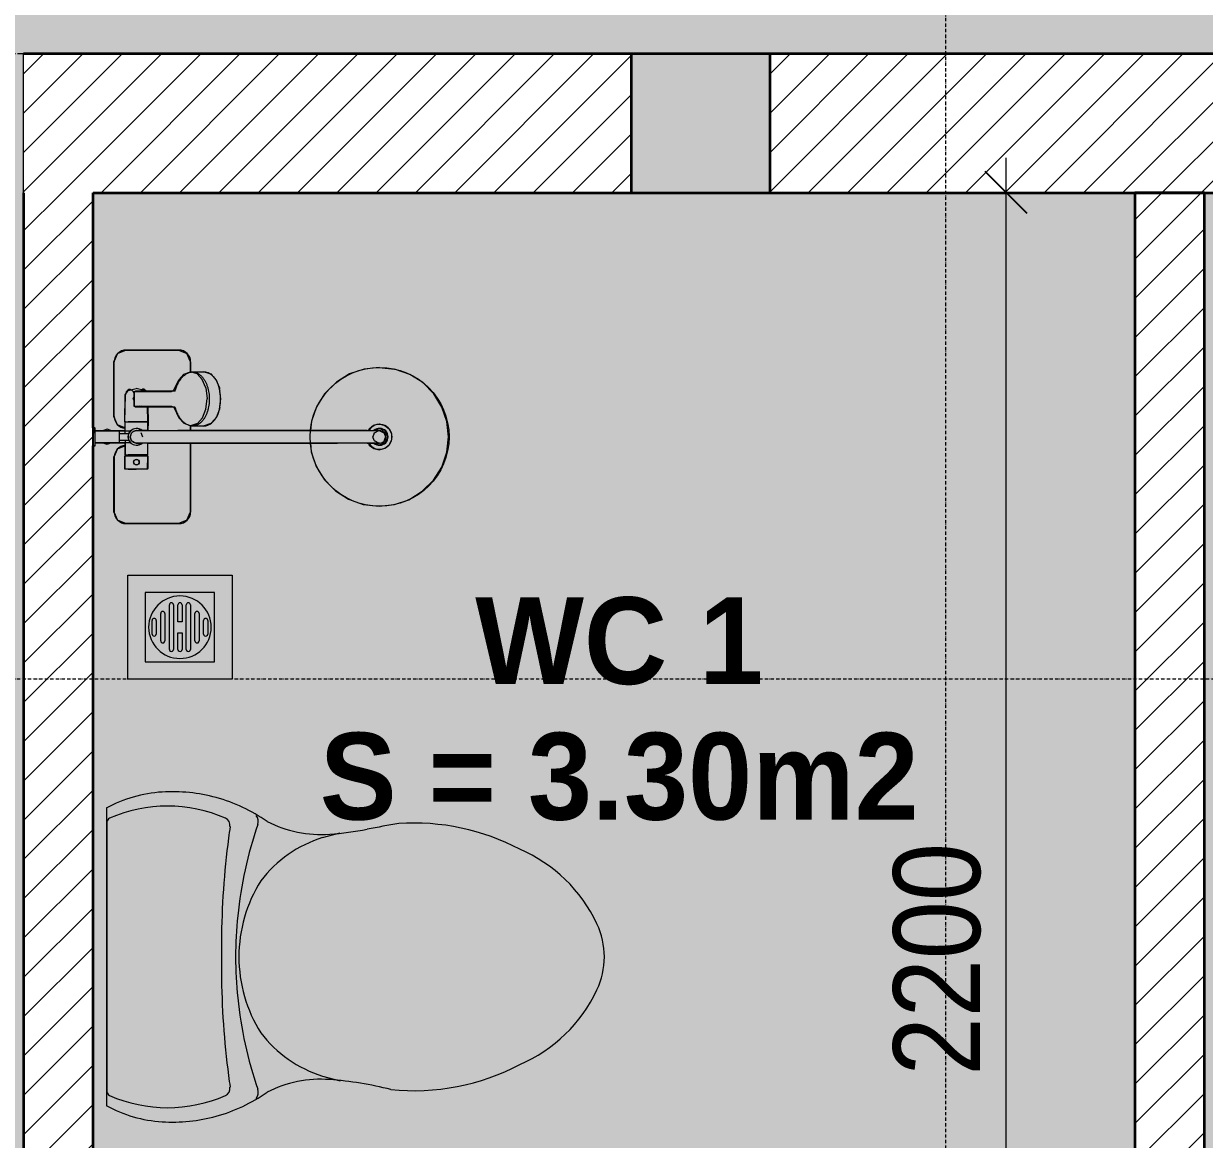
# Model space of a CAD drawing. Header units: millimetres. Extents: x 81424 to 264319, y 405 to 78637.
# Drawn here: x 85778 to 87478, y 31974 to 33581 of the extents above; entities that cross this region are included whole.
import ezdxf

# ---------------------------------------------------------------- set-up
doc = ezdxf.new("R2010")
doc.units = ezdxf.units.MM
doc.linetypes.add('Dash Dot 3_16_', pattern=[7.9375, 4.7625, -1.5875, 0, -1.5875])
doc.linetypes.add('Grid Line', pattern=[22.225, 12.7, -3.175, 3.175, -3.175])
for name, color, linetype, lineweight in [('0-1', 7, 'Continuous', 5), ('A-ANNO-DIMS', 211, 'Continuous', 9), ('A-ANNO-DIMS-50', 211, 'Continuous', 9), ('A-DETL-GENF-1', 7, 'Continuous', 18), ('A-DETL-GENF-5', 9, 'Continuous', 18), ('A-DETL-MEDM', 33, 'Continuous', 35), ('A-DETL-THIN', 151, 'Continuous', 18), ('A-WALL-2', 250, 'Continuous', 35), ('A-WALL-4', 113, 'Continuous', 35), ('A-WALL-PATT-1', 9, 'Continuous', 18), ('A-WALL-PATT-2', 111, 'Continuous', 18), ('G-ANNO-SYMB-1', 111, 'Dash Dot 3_16_', 18), ('G-ANNO-TEXT-1', 7, 'Continuous', 9), ('M-EQPM', 50, 'Continuous', 18), ('M-EQPM-1', 7, 'Continuous', 18), ('P-SANR-FIXT', 6, 'Continuous', 18), ('P-SANR-FIXT-2', 253, 'Continuous', 18), ('S-GRID-1', 1, 'Grid Line', 9)]:
    doc.layers.add(name, color=color, linetype=linetype, lineweight=lineweight)
doc.layers.add('A-DETL-GENF-2', color=7, linetype='Continuous', lineweight=18, transparency=0.2)
doc.styles.add('Arial_B', font='arialbd.ttf', dxfattribs={"width": 0.95, "height": 125})
doc.styles.add('UTM Avo', font='', dxfattribs={"width": 0.9, "height": 125})
doc.styles.get('UTM Avo').set_extended_font_data('UTM Avo')
doc.dimstyles.new('1_Dim_chi_tiet_2_5', dxfattribs={"dimscale": 304.8, "dimtxt": 124.912619, "dimasz": 0.19685, "dimexe": 0.164042, "dimexo": 0.0625, "dimgap": 0.016404, "dimtad": 1, "dimdec": 0, "dimrnd": 5, "dimzin": 0, "dimdsep": 46, "dimtxsty": 'UTM Avo', "dimblk1": 'OBLIQUE', "dimblk2": 'OBLIQUE', "dimsah": 1, "dimcen": 0.09, "dimdle": 0.164042, "dimazin": 0, "dimtfac": 1, "dimtdec": 4, "dimtix": 1, "dimtmove": 0, "dimatfit": 3, "dimfxl": 0.328084, "dimfxlon": 1, "dimtvp": 1, "dimtolj": 1, "dimtzin": 0, "dimarcsym": 2})
pattern_1 = [(45, (0, 0), (-28.284271, 28.284271), [])]

# ---------------------------------------------------------------- blocks, each defined once
blk = doc.blocks.new('93925000_0001 - 93925000_top_dwg_93925000_T-348115-TKCS_CĂN HỘ LOẠI 4 - MẶT BẰNG')
at = {"layer": 'P-SANR-FIXT'}
for p, q in [((-29.3, -30.4), (-108, -30.4)), ((29.3, -30.4), (108, -30.4)), ((-125, -47.4), (-125, -123.4)), ((-46.3, -78.4), (-46.3, -46.7)), ((-27.2, -47.1), (-26.1, -47.1)), ((21.5, -45.9), (60.6, -46.7)), ((125, -47.4), (125, -123.4)), ((-9, -412.5), (-9, -62.5)), ((9, -62.5), (9, -412.5)), ((43, -64.7), (43, -117.7)), ((65.8, -117.7), (65.8, -64.7)), ((-27.2, -77.9), (-26.1, -77.9)), ((43, -78.7), (21.5, -79.2)), ((42.7, -117.9), (42.7, -117.9)), ((43.2, -117.6), (43.2, -117.5)), ((65.6, -117.5), (65.6, -117.6)), ((66.1, -117.9), (66.1, -117.9)), ((-108, -140.4), (-9, -140.4)), ((9, -140.4), (16.1, -140.4)), ((15.4, -159.1), (15.8, -143.3)), ((108, -140.4), (92.7, -140.4)), ((93, -143.3), (93.4, -159.1))]:
    blk.add_line(p, q, dxfattribs=at)
at = {"layer": 'P-SANR-FIXT', "flags": 128}
for points in [[(-45.8, -46.1), (-27.2, -46.1), (-27.2, -78.9), (-45.8, -78.9)], [(-26.1, -46), (-26.1, -78.9), (-9, -79)], [(21.5, -47.4), (21.5, -79.1), (9, -79)]]:
    blk.add_lwpolyline(points, dxfattribs=at)
at = {"layer": 'P-SANR-FIXT'}
for centre, radius in [((-36.5, -62.5), 3.95), ((0, -412.5), 100)]:
    blk.add_circle(centre, radius, dxfattribs=at)
for centre, radius, start, end in [((-108, -47.4), 17, 90, 180), ((-29.3, -47.4), 17, 4.7626, 90), ((29.3, -47.4), 17, 90, 175.2374), ((108, -47.4), 17, 360, 90), ((-45.8, -46.6), 0.5, 90, 180), ((0, -62.5), 12, 318.5904, 221.4096), ((59.7, -57.1), 10.5, 38.6491, 85.492), ((0, -62.5), 9, 90, 180.0008), ((0, -62.5), 9, 360, 90), ((45.7, -61.8), 2.59, 155.1929, 175.7071), ((45.9, -61.8), 2.75, 130.8294, 155.1929), ((46.1, -62.1), 3.08, 110.5459, 130.8294), ((54.4, -334.8), 275.9, 88.2683, 91.7343), ((-11.1, -67.1), 76.9, 1.7693, 4.1075), ((-45.8, -78.4), 0.5, 180, 270), ((65.2, -72.4), 3.46, 323.2522, 79.3541), ((52.5, -162.2), 45.2, 106.1472, 109.7766), ((53.2, -164.5), 47.7, 103.9355, 106.1665), ((39.1, -108.2), 10.4, 284.3956, 285.5116), ((40.8, -114.2), 4.19, 285.5116, 289.9665), ((40.2, -112.5), 6, 289.9665, 292.7061), ((41.4, -115.3), 2.96, 292.7061, 296.5405), ((41.3, -115.1), 3.16, 296.9591, 300.8286), ((41.8, -115.8), 2.26, 300.8286, 305.287), ((42.1, -116.4), 1.64, 305.287, 309.9326), ((42.6, -116.9), 0.906, 309.9326, 315.24), ((66.5, -116.6), 1.39, 229.6335, 235.1234), ((66.3, -116.8), 1.08, 225.1702, 229.6335), ((67.3, -115.4), 2.79, 235.1234, 238.7439), ((67.2, -115.6), 2.6, 238.7439, 243.4573), ((67.8, -114.4), 3.89, 243.9189, 246.8313), ((68.1, -113.8), 4.52, 246.843, 250.4792), ((68.3, -113.2), 5.24, 250.478, 254.0406), ((68.5, -112.7), 5.75, 254.0357, 256.0561), ((55.4, -165.2), 48.4, 73.8659, 76.0481), ((56.2, -162.4), 45.5, 70.241, 73.86), ((-108, -123.4), 17, 180, 270), ((37.1, -144.9), 21.6, 151.4775, 157.9654), ((39.3, -146.1), 24, 145.4892, 151.4815), ((41.5, -147.6), 26.8, 139.9517, 145.4927), ((43.6, -149.4), 29.5, 134.7867, 139.9744), ((46.2, -152), 33.2, 130.0223, 134.7808), ((47.7, -153.8), 35.5, 125.4414, 130.0144), ((49.9, -156.8), 39.2, 121.1773, 125.4365), ((50.6, -157.9), 40.5, 119.697, 121.1761), ((51, -158.7), 41.5, 117.0276, 119.7085), ((52.2, -161.1), 44.1, 113.3199, 117.0258), ((51.7, -159.9), 42.8, 109.7779, 113.2977), ((57.4, -159.2), 42.1, 66.6693, 70.2637), ((56.5, -161.3), 44.3, 62.9815, 66.6728), ((58, -158.4), 41.1, 60.2783, 62.9855), ((57.7, -158.9), 41.7, 58.8444, 60.2824), ((59.2, -156.4), 38.7, 54.5377, 58.8482), ((60.9, -154), 35.8, 50.0034, 54.5405), ((62.8, -151.7), 32.8, 45.1921, 50.0042), ((65, -149.6), 29.8, 40.0487, 45.1896), ((87.6, -128.4), 1.5, 180, 187.5386), ((87.6, -128.4), 1.5, 258.6057, 270), ((67.2, -147.7), 26.8, 34.5125, 40.0422), ((69.4, -146.2), 24.2, 28.5363, 34.4919), ((73.8, -143.9), 19.2, 21.6374, 28.9183), ((108, -123.4), 17, 270, 360), ((32.6, -143.6), 16.9, 172.414, 179.1297), ((33.7, -143.7), 17.9, 164.9525, 172.4168), ((35.2, -144.2), 19.5, 157.9614, 164.9563), ((71.2, -145), 22.1, 15.4436, 21.6374), ((76.8, -143.4), 16.2, 7.1859, 15.4436), ((73.9, -143.8), 19.1, 1.2699, 7.1859), ((32.7, -159), 17.3, 181.3198, 222.2619), ((76, -159), 17.4, 317.3098, 358.6393), ((54.2, -123), 60.6, 259.1395, 270.1494), ((54.2, -119.5), 64.1, 270.1494, 280.3637), ((0, -412.5), 18, 120.2491, 59.7509), ((0, -412.5), 12.2, 137.7946, 42.2054), ((0, -412.5), 9, 180, 0)]:
    blk.add_arc(centre, radius, start, end, dxfattribs=at)
for points, degree in [([(-12.9, 0), (-12.9, -1.5), (-12.9, -3)], 2), ([(12.9, 0), (0, 0), (-12.8, 0)], 2), ([(12.8, 0), (12.9, 0), (12.9, 0)], 2), ([(12.9, 0), (12.9, -1.5), (12.9, -3)], 2), ([(-12.9, -3), (0, -3), (12.8, -3)], 2), ([(-12.8, -3), (-12.9, -3), (-12.9, -3)], 2), ([(-8.5, -3.8), (-8.5, -20.9), (-8.5, -38)], 2), ([(8.5, -3.8), (8.5, -20.9), (8.5, -38)], 2), ([(-5, -46), (-15.5, -46), (-26.1, -46)], 2), ([(-8.5, -38), (0, -38), (8.5, -38)], 2), ([(-5, -38), (-5, -44.8), (-5, -51.6)], 2), ([(5, -38), (5, -44.8), (5, -51.6)], 2), ([(5, -46), (13.3, -46), (21.5, -46)], 2), ([(43.2, -61.6), (43.1, -62.2), (43.3, -62.8), (43, -63.5), (43, -64.1), (43, -64.7)], 5), ([(46.1, -59), (45.8, -59), (45.6, -59), (45.4, -59.1), (45.2, -59.1), (45, -59.2)], 5), ([(65.6, -61.6), (65.6, -60.8), (65.5, -60), (64.3, -59), (63.5, -59), (62.7, -59)], 5), ([(42.8, -182.5), (33, -180.6), (24.7, -176.4), (19.9, -170.7)], 3), ([(88.8, -170.8), (83.9, -176.5), (75.6, -180.7), (65.8, -182.5)], 3)]:
    blk.add_open_spline(points, degree=degree, dxfattribs=at)
for points, weights in [([(-9.3, -3), (-8.5, -3), (-8.5, -3.8)], [1, 0.707106775639, 1]), ([(9.3, -3), (8.5, -3), (8.5, -3.8)], [1, 0.707106765177, 1]), ([(21.5, -45.9), (21.5, -45.7), (21.5, -47.4)], [0.874147445041, 0.908470869121, 1]), ([(67.9, -74.4), (66.9, -75.7), (65.8, -76.4)], [1, 0.991614392871, 1]), ([(54.4, -167.3), (15.8, -167.3), (15.8, -143.6)], [1, 0.707106781187, 1]), ([(93, -143.6), (93, -167.3), (54.4, -167.3)], [1, 0.707106781187, 1])]:
    blk.add_rational_spline(points, weights, degree=2, dxfattribs=at)
blk.add_open_spline([(68, -50.6), (68.4, -51.1), (68.6, -51.7), (68.7, -53.5), (68.2, -54.7), (66.1, -57), (64.6, -58.1), (62.7, -59)], degree=3, knots=[0.3623591, 0.3623591, 0.3623591, 0.3623591, 0.4991435, 0.4991435, 0.7494159, 0.7494159, 0.9564651, 0.9564651, 0.9564651, 0.9564651], dxfattribs=at)
blk = doc.blocks.new('93925000_0001 - 93925000_top_dwg-348114-TKCS_CĂN HỘ LOẠI 4 - MẶT BẰNG')
blk.add_blockref('93925000_0001 - 93925000_top_dwg_93925000_T-348115-TKCS_CĂN HỘ LOẠI 4 - MẶT BẰNG', (0, 0))
blk = doc.blocks.new('93925000_0001 - 93925000_3D_low_dwg-348120-TKCS_CĂN HỘ LOẠI 4 - MẶT BẰNG')
at = {"layer": 'P-SANR-FIXT'}
for p, q in [((-13, 0.4), (-12.1, 0.4)), ((-13, -2.4), (-13, 0.4)), ((-12.1, 0.4), (-9.1, 0.4)), ((-9.1, 0.4), (-5, 0.4)), ((-5, 0.4), (0, 0.4)), ((0, 0.4), (5.1, 0.4)), ((5.1, 0.4), (9, 0.4)), ((9, 0.4), (12, 0.4)), ((12, 0.4), (13, 0.4)), ((13, -2.4), (13, 0.4)), ((-12.1, -2.4), (-13, -2.4)), ((-9.1, -2.4), (-12.1, -2.4)), ((-11.1, -20.1), (-8.9, -14.6)), ((-5, -2.4), (-9.1, -2.4)), ((-8.9, -45.6), (-8.9, -2.4)), ((-8.5, -53.6), (-8.5, -2.4)), ((0, -2.4), (-5, -2.4)), ((5.1, -2.4), (0, -2.4)), ((5.1, -2.4), (9, -2.4)), ((8.5, -2.4), (8.5, -53.6)), ((8.9, -2.4), (8.9, -45.6)), ((11.1, -20.1), (8.9, -15)), ((9, -2.4), (12, -2.4)), ((12, -2.4), (13, -2.4)), ((13, -2.4), (12, -2.4)), ((-120, -35), (-108, -30)), ((-108, -30), (-120, -35)), ((-108, -30), (-29.2, -30)), ((-29.2, -30), (-108, -30)), ((-29.2, -30), (-17.2, -35)), ((-17.2, -35), (-29.2, -30)), ((-8.9, -25.2), (-11.1, -20.1)), ((8.9, -25.6), (11.1, -20.1)), ((17.2, -35), (29.2, -30)), ((17.2, -35), (29.2, -30)), ((29.2, -30), (108, -30)), ((108, -30), (29.2, -30)), ((108, -30), (120, -35)), ((120, -35), (108, -30)), ((-125, -47), (-120, -35)), ((-120, -35), (-125, -47)), ((-125, -123), (-125, -47)), ((-125, -47), (-125, -123)), ((-46.3, -45.7), (-27.2, -45.6)), ((-46.3, -46.9), (-46.3, -45.7)), ((-46.3, -50.5), (-46.3, -46.9)), ((-46.3, -50.5), (-46.3, -56.1)), ((-27.2, -46.8), (-27.2, -45.6)), ((-27.2, -46.8), (-27.2, -50.4)), ((-27.2, -56), (-27.2, -50.4)), ((-26.1, -46.8), (-26.1, -45.6)), ((-8.5, -45.6), (-26.1, -45.6)), ((-26.1, -46.8), (-26.1, -50.4)), ((-26.1, -56), (-26.1, -50.4)), ((-17.2, -35), (-12.8, -45.6)), ((-12.8, -45.6), (-17.2, -35)), ((-4.4, -50.9), (-8.5, -53.6)), ((-4.4, -50.9), (-8.5, -53.6)), ((-4.6, -51), (-4.4, -50.9)), ((0, -50.1), (-4.4, -50.9)), ((4.4, -50.9), (0, -50.1)), ((4.4, -50.9), (4.6, -51)), ((4.4, -50.9), (8.5, -53.6)), ((4.4, -50.9), (8.5, -53.6)), ((21.5, -45.6), (8.5, -45.6)), ((17.2, -35), (12.8, -45.6)), ((12.8, -45.6), (17.2, -35)), ((21.5, -45.6), (60.6, -46.1)), ((21.5, -46.8), (21.5, -45.6)), ((21.5, -46.8), (21.5, -50.4)), ((21.5, -56), (21.5, -50.4)), ((60.6, -46.1), (66.7, -50.3)), ((66.7, -50.3), (69.5, -62.1)), ((120, -35), (125, -47)), ((125, -47), (120, -35)), ((125, -47), (125, -123)), ((125, -123), (125, -47)), ((-46.3, -56.1), (-46.3, -62.1)), ((-46.3, -68.1), (-46.3, -62.1)), ((-40.5, -62.1), (-39.4, -59.4)), ((-40.5, -62.1), (-39.3, -64.9)), ((-36.6, -58.1), (-39.4, -59.4)), ((-36.5, -66.1), (-39.3, -64.9)), ((-36.6, -58.1), (-33.6, -59.3)), ((-33.6, -64.8), (-36.5, -66.1)), ((-33.6, -59.3), (-32.5, -62.1)), ((-33.6, -64.8), (-32.5, -62.1)), ((-27.2, -62.1), (-27.2, -56)), ((-27.2, -68.2), (-27.2, -62.1)), ((-26.1, -62.1), (-26.1, -56)), ((-26.1, -68.2), (-26.1, -62.1)), ((-11.1, -57.5), (-12, -62.1)), ((-11.2, -57.7), (-12, -62.1)), ((-12, -62.1), (-11.2, -66.5)), ((-12, -62.1), (-11.2, -66.5)), ((-8.5, -53.6), (-11.2, -57.7)), ((-8.5, -53.6), (-11.2, -57.7)), ((-11.1, -57.5), (-11.2, -57.7)), ((-11.1, -66.7), (-11.2, -66.5)), ((-11.2, -66.5), (-9, -69.8)), ((-11.1, -66.7), (-9, -69.9)), ((-5.4, -54.9), (-9, -62.1)), ((-9, -62.1), (-8.3, -63.4)), ((-9, -62.1), (-9, -66.3)), ((-9, -79.5), (-9, -66.3)), ((-6.3, -55.7), (-5.4, -54.9)), ((0, -53.1), (-5.4, -54.9)), ((2.5, -54.1), (0, -53.1)), ((9, -62.1), (6.4, -55.7)), ((11.1, -57.5), (8.5, -53.6)), ((11.2, -57.7), (8.5, -53.6)), ((11.2, -57.7), (8.5, -53.6)), ((9, -62.1), (9, -66.5)), ((9, -79.6), (9, -66.5)), ((9, -69.8), (11.2, -66.5)), ((9, -69.8), (11.2, -66.5)), ((9, -69.8), (11.1, -66.7)), ((11.1, -57.5), (11.2, -57.7)), ((11.1, -66.7), (12, -62.1)), ((11.1, -66.7), (11.2, -66.5)), ((12, -62.1), (11.2, -57.7)), ((12, -62.1), (11.2, -57.7)), ((11.2, -66.5), (12, -62.1)), ((21.5, -62.1), (21.5, -56)), ((21.5, -68.2), (21.5, -62.1)), ((43.3, -68.3), (43.7, -64)), ((43.3, -68.3), (44.3, -66.3)), ((44.3, -58.6), (44.2, -112.9)), ((65.4, -58.6), (44.3, -58.6)), ((52.7, -58.6), (54.8, -57.9)), ((54.8, -57.9), (56.9, -58.6)), ((65.4, -58.6), (65.4, -112.9)), ((66.3, -68.3), (65.4, -66.3)), ((66.3, -68.3), (65.8, -62.4)), ((66.7, -73.9), (69.5, -62.1)), ((-46.3, -73.7), (-46.3, -68.1)), ((-46.3, -77.3), (-46.3, -73.7)), ((-46.3, -78.5), (-46.3, -77.3)), ((-46.3, -78.5), (-27.2, -78.6)), ((-27.2, -73.8), (-27.2, -68.2)), ((-27.2, -77.4), (-27.2, -73.8)), ((-27.2, -78.6), (-27.2, -77.4)), ((-26.1, -73.8), (-26.1, -68.2)), ((-26.1, -77.4), (-26.1, -73.8)), ((-26.1, -78.6), (-26.1, -77.4)), ((-26.1, -78.6), (-9, -78.6)), ((-9, -79.5), (-9, -94.5)), ((6.4, -68.5), (0, -71.1)), ((9, -78.6), (21.5, -78.6)), ((9, -79.6), (9, -94.6)), ((21.5, -73.8), (21.5, -68.2)), ((21.5, -77.4), (21.5, -73.8)), ((21.5, -78.6), (21.5, -77.4)), ((21.5, -78.6), (44.3, -78.3)), ((44.3, -70.3), (43.3, -68.3)), ((65.4, -70.2), (66.3, -68.3)), ((65.4, -74.7), (66.7, -73.9)), ((-9, -94.5), (-9, -122.1)), ((9, -94.6), (9, -122.1)), ((42.7, -116.4), (27.2, -123.6)), ((44.2, -112.9), (42.7, -116.4)), ((65.4, -112.9), (67, -116.4)), ((67, -116.4), (82.2, -123.4)), ((-120, -135), (-125, -123)), ((-125, -123), (-120, -135)), ((-108, -140), (-120, -135)), ((-120, -135), (-108, -140)), ((-9, -122.1), (-9, -352.1)), ((9, -352.1), (9, -122.1)), ((16, -140.4), (19, -131.1)), ((27.2, -123.6), (19, -131.1)), ((82.2, -123.4), (90.4, -130.7)), ((90.4, -130.7), (93.7, -140.4)), ((108, -140), (120, -135)), ((108, -140), (120, -135)), ((125, -123), (120, -135)), ((120, -135), (125, -123)), ((-9, -140), (-108, -140)), ((-108, -140), (-9, -140)), ((16.1, -140), (9, -140)), ((9, -140), (16.1, -140)), ((16, -140.4), (16, -160.1)), ((19.3, -150.1), (16, -140.4)), ((27.5, -157.3), (19.3, -150.1)), ((90.7, -149.6), (82.5, -157.2)), ((90.7, -149.6), (93.7, -140.4)), ((108, -140), (93.6, -140)), ((93.6, -140), (108, -140)), ((93.7, -140.4), (93.7, -160.1)), ((16, -160.1), (18.8, -169)), ((19.3, -169.7), (16, -160.1)), ((25.5, -175.3), (19.3, -169.7)), ((27.5, -157.3), (39.8, -162.4)), ((39.8, -162.4), (54.8, -164.2)), ((70.6, -162.2), (54.8, -164.2)), ((70.6, -162.2), (82.5, -157.2)), ((90.7, -169.3), (82.5, -176.8)), ((90.6, -169.4), (88.2, -171.6)), ((93.7, -160.1), (90.7, -169.3)), ((27.2, -176.8), (25.5, -175.3)), ((39.8, -182), (27.5, -177)), ((39.6, -182), (54.8, -183.9)), ((39.8, -182), (54.8, -183.9)), ((54.8, -183.9), (69.9, -181.9)), ((54.8, -183.9), (69.3, -182.2)), ((69.9, -181.9), (69.3, -182.2)), ((69.9, -181.9), (70.6, -181.9)), ((82.5, -176.8), (70.6, -181.9)), ((82.2, -177), (79.6, -178.1)), ((-42.5, -321.4), (-61.8, -333.3)), ((-21.4, -314.2), (-42.5, -321.4)), ((-9, -312.8), (-21.4, -314.2)), ((22.5, -314.4), (9, -312.9)), ((43, -321.6), (22.5, -314.4)), ((61.9, -333.3), (43, -321.6)), ((-61.8, -333.3), (-77.7, -348.9)), ((78.8, -350.3), (61.9, -333.3)), ((-77.7, -348.9), (-89.8, -367.9)), ((-9, -374.4), (-9, -352.1)), ((9, -374.3), (9, -352.1)), ((90.5, -369.3), (78.8, -350.3)), ((-89.8, -367.9), (-97.3, -388.9)), ((97.6, -390.1), (90.5, -369.3)), ((-97.3, -388.9), (-100, -411.9)), ((-9, -394.7), (-9, -374.4)), ((9, -394.5), (9, -374.3)), ((100, -411.9), (97.6, -390.1)), ((-16.7, -404), (-18.5, -411.9)), ((-11.8, -397.7), (-16.7, -404)), ((-12, -411.9), (-9, -404.4)), ((-9, -396.3), (-11.8, -397.7)), ((-9, -394.7), (-9, -407.6)), ((-5.4, -404.7), (-9, -411.9)), ((-9, -407.6), (-9, -411.9)), ((-5.4, -404.7), (-6.3, -405.5)), ((-5.4, -404.7), (0, -402.9)), ((5.4, -404.7), (0, -402.9)), ((9, -411.9), (5.4, -404.7)), ((5.4, -404.7), (6.2, -405.3)), ((9, -394.5), (9, -407.4)), ((11.7, -397.6), (9, -396.3)), ((12, -411.9), (9, -404.9)), ((9, -411.9), (9, -407.4)), ((11.7, -397.6), (16.7, -403.7)), ((11.7, -397.6), (16.7, -403.7)), ((16.7, -403.7), (18.5, -411.9)), ((16.7, -403.7), (18.5, -411.9)), ((-100, -411.9), (-97.6, -433.8)), ((-18.5, -411.9), (-18.5, -411.9)), ((-18.5, -411.9), (-16.5, -420.1)), ((-16.5, -420.1), (-11.3, -426.5)), ((-8.3, -420.6), (-12, -411.9)), ((-9, -411.9), (-9, -411.9)), ((0, -423.9), (-8.3, -420.6)), ((-5.4, -419.1), (-6.2, -418.4)), ((0, -420.9), (-5.4, -419.1)), ((0, -420.9), (-5.4, -419.1)), ((5.4, -419.1), (0, -420.9)), ((5.4, -419.1), (0, -420.9)), ((8.7, -420.2), (0, -423.9)), ((5.4, -419.1), (9, -411.6)), ((5.4, -419.1), (9, -411.9)), ((6.2, -418.4), (5.4, -419.1)), ((8.7, -420.2), (12, -411.9)), ((9, -411.6), (9, -411.9)), ((16.5, -420.1), (11.7, -426.2)), ((18.5, -411.9), (16.5, -420.1)), ((18.5, -411.9), (18.5, -411.9)), ((100, -411.9), (97.5, -433.9)), ((-97.6, -433.8), (-90.5, -454.4)), ((-11.3, -426.5), (-3.9, -430)), ((-3.9, -430), (4.1, -429.9)), ((4.1, -429.9), (11.7, -426.2)), ((89.8, -455.8), (97.5, -433.9)), ((-90.5, -454.4), (-78.4, -473.9)), ((78, -474.5), (89.8, -455.8)), ((-78.4, -473.9), (-62.2, -490.2)), ((61.9, -490.4), (78, -474.5)), ((-62.2, -490.2), (-43.5, -501.9)), ((42.9, -502.2), (61.9, -490.4)), ((-43.5, -501.9), (-22.2, -509.4)), ((-22.2, -509.4), (-0.1, -511.9)), ((-0.1, -511.9), (22.1, -509.4)), ((22.1, -509.4), (42.9, -502.2))]:
    blk.add_line(p, q, dxfattribs=at)
blk = doc.blocks.new('93925000_0001 - FMM 93925000-348244-TKCS_CĂN HỘ LOẠI 4 - MẶT BẰNG')
for name in ['93925000_0001 - 93925000_3D_low_dwg-348120-TKCS_CĂN HỘ LOẠI 4 - MẶT BẰNG', '93925000_0001 - 93925000_top_dwg-348114-TKCS_CĂN HỘ LOẠI 4 - MẶT BẰNG']:
    blk.add_blockref(name, (0, 0))
blk = doc.blocks.new('TOILET - TOILET-348229-TKCS_CĂN HỘ LOẠI 4 - MẶT BẰNG')
at = {"layer": 'P-SANR-FIXT-2'}
for p, q in [((214.2, -19.1), (-214.2, -19.1)), ((194, -19.9), (-194, -19.9)), ((-171.7, -330.3), (-178.6, -355.5)), ((171.7, -330.3), (178.6, -355.5))]:
    blk.add_line(p, q, dxfattribs=at)
for centre, radius, start, end in [((-46.1, -111.1), 191.6, 151.2809, 176.4513), ((-9.8, -107.2), 207.3, 156.2862, 203.7138), ((-193.7, -26.4), 6.48, 92.3168, 156.2862), ((193.7, -26.4), 6.48, 23.7138, 87.6832), ((9.8, -107.2), 207.3, 336.2862, 23.7138), ((46.1, -111.1), 191.6, 3.5487, 28.7191), ((1.9, -114.1), 239.7, 176.4513, 195.2961), ((-1.9, -114.1), 239.7, 344.7039, 3.5487), ((-4, -115.7), 233.6, 195.2961, 215.2147), ((-14.3, -1400.4), 1215.6, 90.3974, 97.407), ((0, -3462.8), 3278, 89.6026, 90.3974), ((14.3, -1400.4), 1215.6, 82.593, 89.6026), ((4, -115.7), 233.6, 324.7853, 344.7039), ((-189.1, -185.5), 11.7, 205.4105, 277.5788), ((178.9, -2951.3), 2778.4, 97.2351, 97.5788), ((-178.9, -2951.3), 2778.4, 82.4212, 82.7649), ((189.1, -185.5), 11.7, 262.4212, 334.5895), ((0.6, -792.1), 586.9, 95.8322, 108.9927), ((0, -416), 206.1, 90, 122.0732), ((0, -786.7), 581.5, 84.1678, 95.8322), ((0, -416), 206.1, 57.9268, 90), ((-0.6, -792.1), 586.9, 71.0073, 84.1678), ((-195, -224.1), 13.8, 230.6724, 288.9927), ((195, -224.1), 13.8, 251.0073, 309.3276), ((-343.5, -327.4), 167.3, 355.4559, 27.38), ((-0.4, -384), 179.5, 127.4036, 162.5964), ((0.4, -384), 179.5, 17.4036, 52.5964), ((343.5, -327.4), 167.3, 152.62, 184.5441), ((-719.2, -297.5), 544.3, 346.0536, 355.4559), ((719.2, -297.5), 544.3, 184.5441, 190.2879), ((-1948.3, -805.1), 2171.2, 9.681, 10.8949), ((137.1, -461.2), 329.8, 174.3487, 207.6878), ((-137.1, -461.2), 329.8, 332.3122, 3.6835), ((45.1, -528.6), 217.6, 203.2216, 244.7718), ((-45.1, -528.6), 217.6, 295.2282, 336.7784), ((0, -624.4), 111.7, 244.7718, 295.2282)]:
    blk.add_arc(centre, radius, start, end, dxfattribs=at)
blk = doc.blocks.new('THU NUOC - THU NUOC-V3-TKCS_CĂN HỘ LOẠI 4 - MẶT BẰNG')
at = {"layer": 'M-EQPM-1'}
for p, q in [((-66.3, -70.6), (-66.3, 79.4)), ((-66.3, 79.4), (83.7, 79.4)), ((83.7, 79.4), (83.7, -70.6)), ((58.7, 54.4), (-41.3, 54.4)), ((-41.3, 54.4), (-41.3, -45.6)), ((58.7, -45.6), (58.7, 54.4)), ((-1.1, 44.5), (18.5, 44.5)), ((18.5, 38.5), (-1.1, 38.5)), ((-23.3, 19.6), (40.9, 19.6)), ((-11, 32.1), (28.5, 32.1)), ((28.5, 26.1), (-11, 26.1)), ((40.9, 13.6), (-23.3, 13.6)), ((-23.3, 7.2), (0.7, 7.2)), ((0.7, 1.2), (-23.3, 1.2)), ((0.7, 7.2), (0.7, 1.2)), ((16.7, 1.2), (16.7, 7.2)), ((16.7, 7.2), (40.9, 7.2)), ((40.9, 1.2), (16.7, 1.2)), ((-23.3, -4.8), (40.9, -4.8)), ((40.9, -10.8), (-23.3, -10.8)), ((-11, -17.3), (28.5, -17.3)), ((28.5, -23.3), (-11, -23.3)), ((-1.1, -29.6), (18.5, -29.6)), ((-41.3, -45.6), (58.7, -45.6)), ((18.5, -35.6), (-1.1, -35.6)), ((83.7, -70.6), (-66.3, -70.6))]:
    blk.add_line(p, q, dxfattribs=at)
for centre, radius, start, end in [((8.7, 4.4), 45, 0, 180), ((8.7, 4.4), 45, 360, 180), ((-1.1, 41.5), 3, 90, 270), ((18.5, 41.5), 3, 270, 90), ((-23.3, 16.6), 3, 90, 270), ((-11, 29.1), 3, 90, 270), ((28.5, 29.1), 3, 270, 90), ((40.9, 16.6), 3, 270, 90), ((8.7, 4.4), 45, 180, 0), ((8.7, 4.4), 45, 180, 360), ((-23.3, 4.2), 3, 90, 270), ((40.9, 4.2), 3, 270, 90), ((-23.3, -7.8), 3, 90, 270), ((40.9, -7.8), 3, 270, 90), ((-11, -20.3), 3, 90, 270), ((-1.1, -32.6), 3, 90, 270), ((18.5, -32.6), 3, 270, 90), ((28.5, -20.3), 3, 270, 90)]:
    blk.add_arc(centre, radius, start, end, dxfattribs=at)
blk = doc.blocks.new('NCV_TKTC_TANG 1_rvt-1-TKCS_CĂN HỘ LOẠI 4 - MẶT BẰNG')
at = {"layer": 'A-WALL-PATT-1'}
h = blk.add_hatch(dxfattribs=at)
h.set_pattern_fill('FP_1', color=256, style=0, pattern_type=2)
h.set_pattern_definition(pattern_1)
h.paths.add_polyline_path([(87477.6, 31136.9), (87477.6, 33336.9), (87377.6, 33336.9), (87377.6, 31136.9), (87390.4, 31136.9)])
at = {"layer": 'A-WALL-2'}
for p, q in [((87477.6, 33336.9), (87377.6, 33336.9)), ((87377.6, 33336.9), (87377.6, 31136.9)), ((87477.6, 31136.9), (87477.6, 33336.9))]:
    blk.add_line(p, q, dxfattribs=at)
at = {"layer": 'M-EQPM', "rotation": 90.0000000000001}
blk.add_blockref('THU NUOC - THU NUOC-V3-TKCS_CĂN HỘ LOẠI 4 - MẶT BẰNG', (86007, 32702.8), dxfattribs=at)
at = {"layer": 'P-SANR-FIXT'}
for name, p, rotation in [('93925000_0001 - FMM 93925000-348244-TKCS_CĂN HỘ LOẠI 4 - MẶT BẰNG', (85877.6, 32985.6), 90), ('TOILET - TOILET-348229-TKCS_CĂN HỘ LOẠI 4 - MẶT BẰNG', (85877.6, 32236.9), 89.9999999999999)]:
    blk.add_blockref(name, p, dxfattribs=dict(at, rotation=rotation))
blk = doc.blocks.new('DIMBLOCK50-TKCS_CĂN HỘ LOẠI 4 - MẶT BẰNG')
at = {"layer": 'A-ANNO-DIMS-50'}
for p, q in [((87192, 31087.4), (87192, 33387.4)), ((87092, 33337.4), (87242, 33337.4)), ((87192, 33337.4), (87092, 33337.4)), ((87092, 31137.4), (87242, 31137.4)), ((87192, 31137.4), (87092, 31137.4))]:
    blk.add_line(p, q, dxfattribs=at)
at = {"layer": 'A-ANNO-DIMS-50', "lineweight": 25}
for p, q in [((87192, 33337.4), (87162, 33367.4)), ((87192, 33337.4), (87222, 33307.4)), ((87192, 31137.4), (87162, 31167.4)), ((87192, 31137.4), (87222, 31107.4))]:
    blk.add_line(p, q, dxfattribs=at)
at = {"layer": 'A-ANNO-DIMS-50', "color": 0, "insert": (87029.6, 32066.2), "char_height": 125, "width": 410.824, "attachment_point": 1, "rotation": 90, "line_spacing_factor": 1.110334, "style": 'UTM Avo'}
blk.add_mtext('2200', dxfattribs=at)
blk = doc.blocks.new('_Oblique')
at = {"color": 0, "linetype": 'ByBlock', "lineweight": -2}
blk.add_line((-0.5, -0.5), (0.5, 0.5), dxfattribs=at)

msp = doc.modelspace()

# ---------------------------------------------------------------- hatches: boundary and pattern name
at = {"layer": 'A-DETL-GENF-1'}
h = msp.add_hatch(color=256, dxfattribs=at)
h.paths.add_polyline_path([(85877.6, 31137.4), (87377.6, 31137.4), (87377.6, 33337.4), (85877.6, 33336.9), (85877.6, 31228.3)])
h.paths.add_polyline_path([(85943.8, 32976.6), (85943.8, 32976.6), (85945.7, 32976.6)])
h.paths.add_polyline_path([(85931.2, 32994.1), (85931.4, 32994.3), (85933.3, 32995.5)])
msp.add_hatch(color=256, dxfattribs=at).paths.add_polyline_path([(91552.6, 24737.4), (91552.6, 25536.9), (91652.6, 25536.9), (91652.6, 32236.9), (91527.6, 32236.9), (91527.6, 33337.4), (87477.6, 33336.9), (87477.3, 31036.9), (86377.6, 31036.9), (86377.9, 29437.4), (88877.6, 29436.9), (88877.6, 24737.4), (91459, 24737.4)])
at = {"layer": 'A-DETL-GENF-2'}
h = msp.add_hatch(color=256, dxfattribs=at)
h.paths.add_polyline_path([(84504.5, 22727.4), (92557.6, 22727.4), (92596.4, 22732.5), (92632.6, 22747.5), (92663.6, 22771.3), (92687.5, 22802.4), (92702.4, 22838.5), (92707.6, 22877.4), (92707.6, 34182.7), (92702.4, 34221.5), (92687.5, 34257.7), (92663.6, 34288.8), (92632.6, 34312.6), (92596.4, 34327.6), (92557.6, 34332.7), (82867.6, 34332.7), (82828.7, 34327.6), (82792.6, 34312.6), (82761.5, 34288.8), (82737.7, 34257.7), (82722.7, 34221.5), (82717.6, 34182.7), (82717.6, 22877.4), (82722.7, 22838.5), (82737.7, 22802.4), (82761.5, 22771.3), (82792.6, 22747.5), (82828.7, 22732.5), (82867.6, 22727.4), (83752.6, 22727.4)])
h.paths.add_polyline_path([(86471.7, 23335.3), (86277.6, 23335.3), (86277.6, 24536.9), (83352.6, 24536.9), (83352.6, 25536.9), (83377.6, 25536.9), (83377.6, 31136.9), (85777.6, 31136.9), (85777.6, 33537.4), (91977.6, 33536.9), (91977.6, 32236.9), (91852.6, 32236.9), (91852.6, 25536.9), (91952.6, 25536.9), (91952.6, 24536.9), (91852.6, 24536.9), (91852.5, 23336.9), (86477.6, 23336.9), (86477.6, 23335.3)])
h.paths.add_polyline_path([(83727.6, 23336.9), (83527.6, 23337.4), (83527.9, 23536.9), (83727.6, 23536.9), (83727.6, 23337.4)])
h.paths.add_polyline_path([(84499.1, 31225.5), (84497, 31225.5), (84495.7, 31233.7), (84492.2, 31241.5), (84488.2, 31246.6), (84482, 31251.4), (84474.8, 31254.4), (84467, 31255.4), (84458.8, 31254.1), (84451, 31250.6), (84445.9, 31246.6), (84441.1, 31240.4), (84438.1, 31233.2), (84437.1, 31225.5), (84435, 31225.5), (84436.1, 31233.8), (84439.3, 31241.5), (84445.9, 31249.2), (84452.1, 31253.6), (84459.3, 31256.5), (84467, 31257.5), (84475.3, 31256.4), (84483.1, 31253.2), (84489.7, 31248.1), (84494.8, 31241.5), (84498, 31233.7), (84498.7, 31228.3)])
h.paths.add_polyline_path([(85016.6, 31225.9), (85015.5, 31225.9), (85017.4, 31236.3), (85020, 31242.6), (85026.6, 31250.5), (85033.1, 31255.2), (85040.7, 31258.2), (85048.9, 31259.3), (85057.5, 31258.1), (85065.6, 31254.8), (85072.5, 31249.5), (85077.8, 31242.6), (85081.2, 31234.5), (85082.3, 31225.9), (85080.4, 31225.9), (85079.1, 31234.5), (85075.5, 31242.6), (85069.5, 31249.5), (85064.7, 31253.2), (85057.1, 31256.3), (85048.9, 31257.4), (85040.3, 31256.1), (85032.2, 31252.4), (85025.3, 31246.4), (85021.6, 31241.6), (85018.4, 31234), (85017.4, 31225.9)])
h.paths.add_polyline_path([(84831, 31225.9), (84830.3, 31225.9), (84829, 31234.5), (84825.3, 31242.6), (84819.3, 31249.5), (84814.5, 31253.2), (84806.9, 31256.3), (84798.7, 31257.4), (84790.1, 31256.1), (84782, 31252.4), (84775.1, 31246.4), (84771.4, 31241.6), (84768.3, 31234), (84767.2, 31225.9), (84765.3, 31225.9), (84767.2, 31236.3), (84769.8, 31242.6), (84776.4, 31250.5), (84783, 31255.2), (84790.6, 31258.2), (84798.7, 31259.3), (84807.4, 31258.1), (84815.4, 31254.8), (84822.3, 31249.5), (84827.7, 31242.6), (84831, 31234.5), (84832.1, 31225.9)])
h.paths.add_polyline_path([(84730.6, 31232.4), (84728.3, 31232.4), (84726.8, 31242.7), (84722.5, 31252.3), (84717.4, 31259), (84709.6, 31264.9), (84700.5, 31268.7), (84690.8, 31270), (84680.5, 31268.5), (84670.9, 31264.1), (84664.3, 31259), (84658.3, 31251.2), (84654.6, 31242.2), (84653.3, 31232.4), (84651, 31232.4), (84652.4, 31242.7), (84656.4, 31252.3), (84664.3, 31261.8), (84672, 31267.3), (84681.1, 31270.9), (84692.6, 31272), (84702.8, 31270.2), (84710.7, 31266.9), (84720.1, 31259), (84725.7, 31251.2), (84729.3, 31242.2)])
h.paths.add_polyline_path([(84962.6, 31232.6), (84960.3, 31232.6), (84958.8, 31242.9), (84954.5, 31252.5), (84949.3, 31259.2), (84941.6, 31265.1), (84932.5, 31268.9), (84922.8, 31270.2), (84912.5, 31268.6), (84902.9, 31264.3), (84896.3, 31259.2), (84890.3, 31251.4), (84886.5, 31242.3), (84885.3, 31232.6), (84883, 31232.6), (84884.4, 31242.9), (84888.4, 31252.5), (84896.4, 31262.1), (84904, 31267.5), (84913.1, 31271.1), (84922.8, 31272.4), (84933.1, 31271), (84942.7, 31267.1), (84950.9, 31260.7), (84957.2, 31252.5), (84961.2, 31242.9)])
h.paths.add_polyline_path([(84623.9, 31240.7), (84621.2, 31240.7), (84619.4, 31253), (84614.1, 31264.5), (84608, 31272.5), (84598.7, 31279.7), (84587.8, 31284.2), (84576.2, 31285.7), (84563.8, 31283.9), (84552.3, 31278.6), (84544.3, 31272.5), (84537.2, 31263.2), (84532.7, 31252.3), (84531.1, 31240.7), (84528.4, 31240.7), (84530.1, 31253), (84534.8, 31264.5), (84542.4, 31274.4), (84553.6, 31282.5), (84564.5, 31286.9), (84576.2, 31288.4), (84590.5, 31285.9), (84600, 31282), (84609.9, 31274.4), (84618, 31263.2), (84622.5, 31251.2), (84623.7, 31242.2)])
h.paths.add_polyline_path([(83894.5, 31287.4), (83894.5, 31287.4), (83897.5, 31310.7), (83906.5, 31332.4), (83920.7, 31351), (83939.3, 31365.3), (83962.5, 31374.5), (83984.3, 31377.4), (84007.5, 31374.4), (84029.2, 31365.4), (84047.9, 31351.1), (84062.2, 31332.5), (84071.2, 31310.9), (84074.3, 31287.6), (84068.4, 31287.6), (84064.8, 31310.9), (84057.1, 31329.6), (84043.7, 31347), (84026.3, 31360.3), (84006, 31368.7), (83984.3, 31371.5), (83961, 31368), (83942.3, 31360.2), (83924.9, 31346.8), (83911.6, 31329.4), (83903.2, 31309.1), (83900.4, 31287.4), (83897.5, 31287.4)])
h.paths.add_polyline_path([(83677.1, 31287.4), (83677.1, 31287.4), (83680.1, 31310.7), (83689.1, 31332.4), (83703.3, 31351), (83721.9, 31365.3), (83745.1, 31374.5), (83766.9, 31377.4), (83790.1, 31374.4), (83811.8, 31365.4), (83830.4, 31351.1), (83844.8, 31332.5), (83853.8, 31310.9), (83856.9, 31287.6), (83851, 31287.6), (83847.4, 31310.9), (83839.7, 31329.6), (83826.3, 31347), (83808.9, 31360.3), (83788.6, 31368.7), (83766.8, 31371.5), (83743.6, 31368), (83724.9, 31360.2), (83707.5, 31346.8), (83694.2, 31329.4), (83685.8, 31309.1), (83683, 31287.4), (83680.1, 31287.4)])
h.paths.add_polyline_path([(83727.6, 32236.9), (83327.6, 32236.9), (83327.6, 33536.9), (83777.6, 33536.9), (83777.6, 32236.9)])
at = {"layer": 'A-DETL-GENF-5'}
h = msp.add_hatch(dxfattribs=at)
h.set_pattern_fill('FP_2', color=256, style=0, pattern_type=2)
h.set_pattern_definition([(50, (0, 0), (364.3679, -31.8783), [38.1, -419.1]), (355, (0, 0), (-70.4859, 382.1133), [30.48, -335.28]), (100.451, (30.36, -2.66), (293.885, 350.2334), [32.38, -356.18]), (46.184, (0, 101.6), (542.1585, -84.0858), [57.15, -628.65]), (96.636, (45.2, 94.6), (474.805, 494.8554), [48.57, -534.27]), (351.184, (0, 101.6), (474.8102, 494.85), [45.72, -502.92]), (21, (50.8, 76.2), (303.2285, -204.5305), [38.1, -419.1]), (326, (50.8, 76.2), (123.6039, 368.376), [30.48, -335.28]), (71.451, (76.07, 59.16), (426.8341, 163.8427), [32.38, -356.18]), (37.5, (0, 0), (6.17665, 169.11015), [3.353, -327.863, 3.353, -337.007, -336.55]), (37.5, (0, 0), (6.17665, 169.11015), [-671.576, 3.353, -333.197]), (7.5, (0, 0), (133.63888, 200.3615), [3.353, -190.703, 3.353, -320.243, -128.27]), (7.5, (0, 0), (133.63888, 200.3615), [-517.652, 3.353, -124.917]), (327.5, (-113.28, 0), (271.18182, -11.45836), [3.353, -123.647, 3.353, -392.887, -525.78]), (327.5, (-113.28, 0), (271.18182, -11.45836), [-523.24, 3.353, -522.427]), (317.5, (-164.08, 0), (296.2585, 50.85285), [3.353, -161.747, 3.353, -259.791, -373.38]), (317.5, (-164.08, 0), (296.2585, 50.85285), [-428.244, 3.353, -370.027]), (45, (0, 0), (-125.7236, 125.7236), []), (45, (0, 190.5), (-125.7236, 125.7236), [])])
h.paths.add_polyline_path([(86477.6, 23335.3), (86477.6, 23536.9), (86277.6, 23536.9), (86277.6, 23335.3), (86471.7, 23335.3)])
h.paths.add_polyline_path([(91652.6, 23337.4), (91852.6, 23337.4), (91852.6, 23536.9), (91652.6, 23536.9), (91652.6, 23362.4)])
h.paths.add_polyline_path([(86335.5, 24536.9), (86477.6, 24536.9), (86477.6, 24737.4), (86277.6, 24736.9), (86277.6, 24536.9)])
h.paths.add_polyline_path([(91952.6, 24536.9), (91952.6, 25536.9), (91552.6, 25536.9), (91552.6, 24536.9), (91927.6, 24536.9)])
h.paths.add_polyline_path([(88777.6, 24536.9), (88877.5, 24536.9), (88877.5, 24736.9), (88677.5, 24736.9), (88677.5, 24536.9)])
h.paths.add_polyline_path([(83377.6, 24536.9), (83752.6, 24536.9), (83752.6, 25536.9), (83352.6, 25536.9), (83352.6, 24536.9)])
h.paths.add_polyline_path([(88777.6, 28836.9), (88877.6, 28836.9), (88877.6, 29036.9), (88777.6, 29036.9)])
h.paths.add_polyline_path([(86366.7, 28836.9), (86377.6, 28836.9), (86377.6, 29036.9), (86277.6, 29036.9), (86277.6, 28836.9)])
h.paths.add_polyline_path([(91852.6, 28836.9), (91852.6, 29036.9), (91652.6, 29036.9), (91652.6, 28836.9)])
h.paths.add_polyline_path([(83377.6, 28836.9), (83577.6, 28836.9), (83577.6, 29036.9), (83377.6, 29036.9)])
h.paths.add_polyline_path([(87477.6, 31036.9), (87477.6, 31136.9), (87277.6, 31136.9), (87277.6, 31036.9), (87440.1, 31036.9)])
h.paths.add_polyline_path([(83577.6, 32236.9), (83777.6, 32236.9), (83777.6, 33536.9), (83327.6, 33536.9), (83327.6, 32236.9), (83527.6, 32236.9)])
h.paths.add_polyline_path([(91927.6, 32236.9), (91977.6, 32237), (91977.6, 33537.4), (91527.6, 33536.9), (91527.6, 32236.9), (91852.6, 32236.9)])
h.paths.add_polyline_path([(86852.3, 33336.9), (86852.3, 33536.9), (86652.3, 33536.9), (86652.3, 33336.9)])
at = {"layer": 'A-WALL-PATT-2'}
h = msp.add_hatch(dxfattribs=at)
h.set_pattern_fill('FP_1', color=256, style=0, pattern_type=2)
h.set_pattern_definition(pattern_1)
h.paths.add_polyline_path([(87377.6, 33336.9), (90337.6, 33337.4), (90337.6, 33536.9), (86852.3, 33536.9), (86852.3, 33336.9)])
h.paths.add_polyline_path([(86652.3, 33336.9), (86652.3, 33536.9), (85777.6, 33536.9), (85777.6, 33336.9), (86471.7, 33336.9)])
h.paths.add_polyline_path([(91427.6, 33336.9), (91527.6, 33337.4), (91527.6, 33536.9), (91427.6, 33536.9), (91427.6, 33337.4)])
h = msp.add_hatch(dxfattribs=at)
h.set_pattern_fill('FP_1', color=256, style=0, pattern_type=2)
h.set_pattern_definition(pattern_1)
h.paths.add_polyline_path([(85777.6, 31136.9), (85877.6, 31137.4), (85877.6, 33336.9), (85777.6, 33336.9), (85777.6, 31413.3)])

# ---------------------------------------------------------------- linework, layer by layer
at = {"layer": 'A-DETL-MEDM'}
for p, q in [((86852.3, 33536.9), (86652.3, 33536.9)), ((86652.3, 33536.9), (86652.3, 33336.9)), ((86852.3, 33336.9), (86852.3, 33536.9)), ((86652.3, 33336.9), (86852.3, 33336.9))]:
    msp.add_line(p, q, dxfattribs=at)
at = {"layer": 'A-DETL-THIN'}
for p, q in [((85777.6, 31136.9), (85777.6, 33537.4)), ((85777.6, 33537.4), (91527.6, 33537.4)), ((86652.3, 33337.4), (85877.6, 33337.4)), ((85877.6, 33337.4), (85877.6, 31137.4)), ((87377.6, 33337.4), (86852.3, 33337.4)), ((87377.6, 31137.4), (87377.6, 33337.4))]:
    msp.add_line(p, q, dxfattribs=at)
at = {"layer": 'A-WALL-4'}
for p, q in [((86652.3, 33536.9), (85777.6, 33536.9)), ((90337.6, 33536.9), (86852.3, 33536.9)), ((85777.6, 33336.9), (85777.6, 31636.9)), ((85877.6, 33336.9), (86652.3, 33336.9)), ((85877.6, 32998.6), (85877.6, 33336.9)), ((86852.3, 33336.9), (90337.6, 33336.9)), ((85877.6, 31136.9), (85877.6, 32972.6))]:
    msp.add_line(p, q, dxfattribs=at)
at = {"layer": 'G-ANNO-SYMB-1'}
for p, q in [((87104.8, 35284.8), (87104.8, 21778.6)), ((81652.6, 32637.4), (93675.7, 32637.4))]:
    msp.add_line(p, q, dxfattribs=at)
at = {"layer": 'S-GRID-1'}
msp.add_line((92249.1, 33536.9), (83124.4, 33536.9), dxfattribs=at)

# ---------------------------------------------------------------- block references
at = {"layer": '0-1'}
msp.add_blockref('NCV_TKTC_TANG 1_rvt-1-TKCS_CĂN HỘ LOẠI 4 - MẶT BẰNG', (0, 0), dxfattribs=at)

# ---------------------------------------------------------------- texts
at = {"layer": 'G-ANNO-TEXT-1', "insert": (86635.1, 32593.6), "char_height": 125, "width": 1002.25, "attachment_point": 5, "line_spacing_factor": 0.936439, "style": 'Arial_B'}
msp.add_mtext('\\pt570,1140,1710,2280,2850,3420,3990,4560,5130,5700,6270,6840,7410,7980,8550,9120,9690,10260,10830,11400,11970,12540,13110,13680,14250,14820,15390,15960,16530,17100,17670,18240;WC 1\\PS = 3.30m2', dxfattribs=at)

# ---------------------------------------------------------------- dimensions: what is measured, and where the dimension line sits
at = {"layer": 'A-ANNO-DIMS'}
dim = msp.add_linear_dim(base=(87192, 33337.4), p1=(87092, 31137.4), p2=(87092, 33337.4), angle=90, dimstyle='1_Dim_chi_tiet_2_5', override={"dimpost": '<>', "dimfxl": 2200}, dxfattribs=at)
dim.commit()
dim.dimension.update_dxf_attribs({"geometry": 'DIMBLOCK50-TKCS_CĂN HỘ LOẠI 4 - MẶT BẰNG', "text_midpoint": (87122.3, 32237.4)})

doc.saveas('drawing.dxf')
